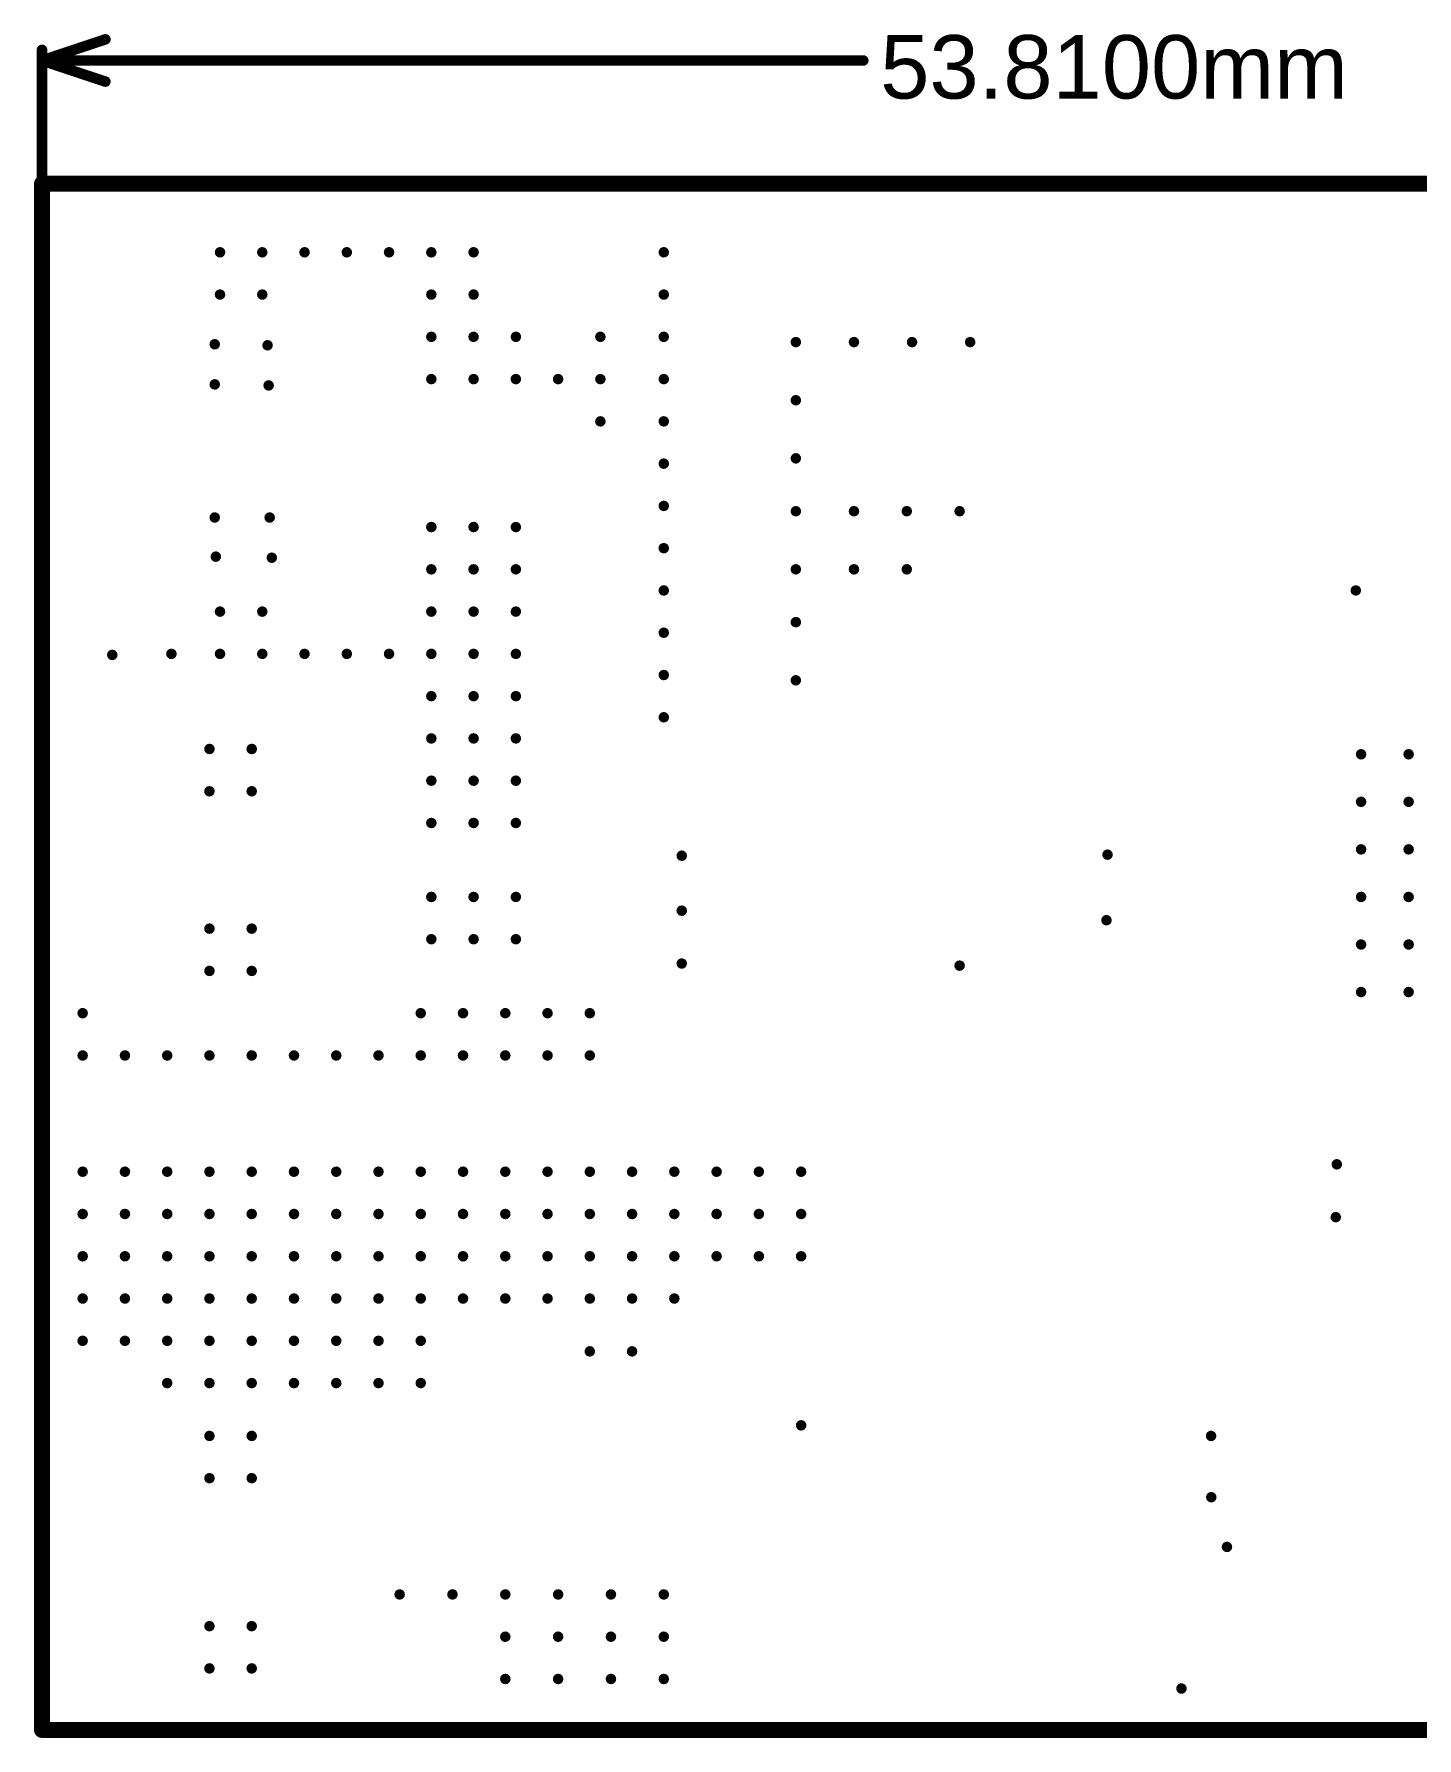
# Model space of a CAD drawing. Header units: inches. Extents: x -0.2 to 67.7, y -0.2 to 40.8.
# Drawn here: x -0.19 to 33.05, y -0.19 to 40.76 of the extents above; entities that cross this region are included whole.
import ezdxf

# ---------------------------------------------------------------- set-up
doc = ezdxf.new("R2010")
doc.units = ezdxf.units.IN
for name, color, linetype in [('Mechanical1', 6, 'Continuous'), ('Mechanical6', 56, 'Continuous'), ('ViaHoleLayer', 16, 'Continuous')]:
    doc.layers.add(name, color=color, linetype=linetype)
doc.styles.add('Arial', font='', dxfattribs={"height": 0.2})
doc.styles.get('Arial').set_extended_font_data('Arial')

msp = doc.modelspace()

# ---------------------------------------------------------------- hatches: boundary and pattern name
at = {"layer": 'ViaHoleLayer'}
h = msp.add_hatch(color=16, dxfattribs=at)
edge = h.paths.add_edge_path()
edge.add_arc((4.28, 35.516), 0.127, 0, 360)
h = msp.add_hatch(color=16, dxfattribs=at)
edge = h.paths.add_edge_path()
edge.add_arc((5.296, 35.516), 0.127, 0, 360)
h = msp.add_hatch(color=16, dxfattribs=at)
edge = h.paths.add_edge_path()
edge.add_arc((6.312, 35.516), 0.127, 0, 360)
h = msp.add_hatch(color=16, dxfattribs=at)
edge = h.paths.add_edge_path()
edge.add_arc((7.328, 35.516), 0.127, 0, 360)
h = msp.add_hatch(color=16, dxfattribs=at)
edge = h.paths.add_edge_path()
edge.add_arc((8.344, 35.516), 0.127, 0, 360)
h = msp.add_hatch(color=16, dxfattribs=at)
edge = h.paths.add_edge_path()
edge.add_arc((9.36, 35.516), 0.127, 0, 360)
h = msp.add_hatch(color=16, dxfattribs=at)
edge = h.paths.add_edge_path()
edge.add_arc((10.376, 35.516), 0.127, 0, 360)
h = msp.add_hatch(color=16, dxfattribs=at)
edge = h.paths.add_edge_path()
edge.add_arc((14.948, 35.516), 0.127, 0, 360)
h = msp.add_hatch(color=16, dxfattribs=at)
edge = h.paths.add_edge_path()
edge.add_arc((4.28, 34.5), 0.127, 0, 360)
h = msp.add_hatch(color=16, dxfattribs=at)
edge = h.paths.add_edge_path()
edge.add_arc((5.296, 34.5), 0.127, 0, 360)
h = msp.add_hatch(color=16, dxfattribs=at)
edge = h.paths.add_edge_path()
edge.add_arc((9.36, 34.5), 0.127, 0, 360)
h = msp.add_hatch(color=16, dxfattribs=at)
edge = h.paths.add_edge_path()
edge.add_arc((10.376, 34.5), 0.127, 0, 360)
h = msp.add_hatch(color=16, dxfattribs=at)
edge = h.paths.add_edge_path()
edge.add_arc((14.948, 34.5), 0.127, 0, 360)
h = msp.add_hatch(color=16, dxfattribs=at)
edge = h.paths.add_edge_path()
edge.add_arc((9.36, 33.484), 0.127, 0, 360)
h = msp.add_hatch(color=16, dxfattribs=at)
edge = h.paths.add_edge_path()
edge.add_arc((10.376, 33.484), 0.127, 0, 360)
h = msp.add_hatch(color=16, dxfattribs=at)
edge = h.paths.add_edge_path()
edge.add_arc((11.392, 33.484), 0.127, 0, 360)
h = msp.add_hatch(color=16, dxfattribs=at)
edge = h.paths.add_edge_path()
edge.add_arc((13.424, 33.484), 0.127, 0, 360)
h = msp.add_hatch(color=16, dxfattribs=at)
edge = h.paths.add_edge_path()
edge.add_arc((14.948, 33.484), 0.127, 0, 360)
h = msp.add_hatch(color=16, dxfattribs=at)
edge = h.paths.add_edge_path()
edge.add_arc((4.153, 33.306), 0.127, 0, 360)
h = msp.add_hatch(color=16, dxfattribs=at)
edge = h.paths.add_edge_path()
edge.add_arc((5.423, 33.281), 0.127, 0, 360)
h = msp.add_hatch(color=16, dxfattribs=at)
edge = h.paths.add_edge_path()
edge.add_arc((18.123, 33.357), 0.127, 0, 360)
h = msp.add_hatch(color=16, dxfattribs=at)
edge = h.paths.add_edge_path()
edge.add_arc((19.52, 33.357), 0.127, 0, 360)
h = msp.add_hatch(color=16, dxfattribs=at)
edge = h.paths.add_edge_path()
edge.add_arc((20.917, 33.357), 0.127, 0, 360)
h = msp.add_hatch(color=16, dxfattribs=at)
edge = h.paths.add_edge_path()
edge.add_arc((22.314, 33.357), 0.127, 0, 360)
h = msp.add_hatch(color=16, dxfattribs=at)
edge = h.paths.add_edge_path()
edge.add_arc((4.153, 32.341), 0.127, 0, 360)
h = msp.add_hatch(color=16, dxfattribs=at)
edge = h.paths.add_edge_path()
edge.add_arc((5.449, 32.316), 0.127, 0, 360)
h = msp.add_hatch(color=16, dxfattribs=at)
edge = h.paths.add_edge_path()
edge.add_arc((9.36, 32.468), 0.127, 0, 360)
h = msp.add_hatch(color=16, dxfattribs=at)
edge = h.paths.add_edge_path()
edge.add_arc((10.376, 32.468), 0.127, 0, 360)
h = msp.add_hatch(color=16, dxfattribs=at)
edge = h.paths.add_edge_path()
edge.add_arc((11.392, 32.468), 0.127, 0, 360)
h = msp.add_hatch(color=16, dxfattribs=at)
edge = h.paths.add_edge_path()
edge.add_arc((12.408, 32.468), 0.127, 0, 360)
h = msp.add_hatch(color=16, dxfattribs=at)
edge = h.paths.add_edge_path()
edge.add_arc((13.424, 32.468), 0.127, 0, 360)
h = msp.add_hatch(color=16, dxfattribs=at)
edge = h.paths.add_edge_path()
edge.add_arc((14.948, 32.468), 0.127, 0, 360)
h = msp.add_hatch(color=16, dxfattribs=at)
edge = h.paths.add_edge_path()
edge.add_arc((18.123, 31.96), 0.127, 0, 360)
h = msp.add_hatch(color=16, dxfattribs=at)
edge = h.paths.add_edge_path()
edge.add_arc((13.424, 31.452), 0.127, 0, 360)
h = msp.add_hatch(color=16, dxfattribs=at)
edge = h.paths.add_edge_path()
edge.add_arc((14.948, 31.452), 0.127, 0, 360)
h = msp.add_hatch(color=16, dxfattribs=at)
edge = h.paths.add_edge_path()
edge.add_arc((14.948, 30.436), 0.127, 0, 360)
h = msp.add_hatch(color=16, dxfattribs=at)
edge = h.paths.add_edge_path()
edge.add_arc((18.123, 30.563), 0.127, 0, 360)
h = msp.add_hatch(color=16, dxfattribs=at)
edge = h.paths.add_edge_path()
edge.add_arc((14.948, 29.42), 0.127, 0, 360)
h = msp.add_hatch(color=16, dxfattribs=at)
edge = h.paths.add_edge_path()
edge.add_arc((4.153, 29.141), 0.127, 0, 360)
h = msp.add_hatch(color=16, dxfattribs=at)
edge = h.paths.add_edge_path()
edge.add_arc((5.474, 29.141), 0.127, 0, 360)
h = msp.add_hatch(color=16, dxfattribs=at)
edge = h.paths.add_edge_path()
edge.add_arc((18.123, 29.293), 0.127, 0, 360)
h = msp.add_hatch(color=16, dxfattribs=at)
edge = h.paths.add_edge_path()
edge.add_arc((19.52, 29.293), 0.127, 0, 360)
h = msp.add_hatch(color=16, dxfattribs=at)
edge = h.paths.add_edge_path()
edge.add_arc((20.79, 29.293), 0.127, 0, 360)
h = msp.add_hatch(color=16, dxfattribs=at)
edge = h.paths.add_edge_path()
edge.add_arc((22.06, 29.293), 0.127, 0, 360)
h = msp.add_hatch(color=16, dxfattribs=at)
edge = h.paths.add_edge_path()
edge.add_arc((9.36, 28.912), 0.127, 0, 360)
h = msp.add_hatch(color=16, dxfattribs=at)
edge = h.paths.add_edge_path()
edge.add_arc((10.376, 28.912), 0.127, 0, 360)
h = msp.add_hatch(color=16, dxfattribs=at)
edge = h.paths.add_edge_path()
edge.add_arc((11.392, 28.912), 0.127, 0, 360)
h = msp.add_hatch(color=16, dxfattribs=at)
edge = h.paths.add_edge_path()
edge.add_arc((4.179, 28.201), 0.127, 0, 360)
h = msp.add_hatch(color=16, dxfattribs=at)
edge = h.paths.add_edge_path()
edge.add_arc((5.525, 28.175), 0.127, 0, 360)
h = msp.add_hatch(color=16, dxfattribs=at)
edge = h.paths.add_edge_path()
edge.add_arc((14.948, 28.404), 0.127, 0, 360)
h = msp.add_hatch(color=16, dxfattribs=at)
edge = h.paths.add_edge_path()
edge.add_arc((9.36, 27.896), 0.127, 0, 360)
h = msp.add_hatch(color=16, dxfattribs=at)
edge = h.paths.add_edge_path()
edge.add_arc((10.376, 27.896), 0.127, 0, 360)
h = msp.add_hatch(color=16, dxfattribs=at)
edge = h.paths.add_edge_path()
edge.add_arc((11.392, 27.896), 0.127, 0, 360)
h = msp.add_hatch(color=16, dxfattribs=at)
edge = h.paths.add_edge_path()
edge.add_arc((18.123, 27.896), 0.127, 0, 360)
h = msp.add_hatch(color=16, dxfattribs=at)
edge = h.paths.add_edge_path()
edge.add_arc((19.52, 27.896), 0.127, 0, 360)
h = msp.add_hatch(color=16, dxfattribs=at)
edge = h.paths.add_edge_path()
edge.add_arc((20.79, 27.896), 0.127, 0, 360)
h = msp.add_hatch(color=16, dxfattribs=at)
edge = h.paths.add_edge_path()
edge.add_arc((14.948, 27.388), 0.127, 0, 360)
h = msp.add_hatch(color=16, dxfattribs=at)
edge = h.paths.add_edge_path()
edge.add_arc((31.585, 27.388), 0.127, 0, 360)
h = msp.add_hatch(color=16, dxfattribs=at)
edge = h.paths.add_edge_path()
edge.add_arc((4.28, 26.88), 0.127, 0, 360)
h = msp.add_hatch(color=16, dxfattribs=at)
edge = h.paths.add_edge_path()
edge.add_arc((5.296, 26.88), 0.127, 0, 360)
h = msp.add_hatch(color=16, dxfattribs=at)
edge = h.paths.add_edge_path()
edge.add_arc((9.36, 26.88), 0.127, 0, 360)
h = msp.add_hatch(color=16, dxfattribs=at)
edge = h.paths.add_edge_path()
edge.add_arc((10.376, 26.88), 0.127, 0, 360)
h = msp.add_hatch(color=16, dxfattribs=at)
edge = h.paths.add_edge_path()
edge.add_arc((11.392, 26.88), 0.127, 0, 360)
h = msp.add_hatch(color=16, dxfattribs=at)
edge = h.paths.add_edge_path()
edge.add_arc((18.123, 26.626), 0.127, 0, 360)
h = msp.add_hatch(color=16, dxfattribs=at)
edge = h.paths.add_edge_path()
edge.add_arc((14.948, 26.372), 0.127, 0, 360)
h = msp.add_hatch(color=16, dxfattribs=at)
edge = h.paths.add_edge_path()
edge.add_arc((1.69, 25.839), 0.127, 0, 360)
h = msp.add_hatch(color=16, dxfattribs=at)
edge = h.paths.add_edge_path()
edge.add_arc((3.112, 25.864), 0.127, 0, 360)
h = msp.add_hatch(color=16, dxfattribs=at)
edge = h.paths.add_edge_path()
edge.add_arc((4.28, 25.864), 0.127, 0, 360)
h = msp.add_hatch(color=16, dxfattribs=at)
edge = h.paths.add_edge_path()
edge.add_arc((5.296, 25.864), 0.127, 0, 360)
h = msp.add_hatch(color=16, dxfattribs=at)
edge = h.paths.add_edge_path()
edge.add_arc((6.312, 25.864), 0.127, 0, 360)
h = msp.add_hatch(color=16, dxfattribs=at)
edge = h.paths.add_edge_path()
edge.add_arc((7.328, 25.864), 0.127, 0, 360)
h = msp.add_hatch(color=16, dxfattribs=at)
edge = h.paths.add_edge_path()
edge.add_arc((8.344, 25.864), 0.127, 0, 360)
h = msp.add_hatch(color=16, dxfattribs=at)
edge = h.paths.add_edge_path()
edge.add_arc((9.36, 25.864), 0.127, 0, 360)
h = msp.add_hatch(color=16, dxfattribs=at)
edge = h.paths.add_edge_path()
edge.add_arc((10.376, 25.864), 0.127, 0, 360)
h = msp.add_hatch(color=16, dxfattribs=at)
edge = h.paths.add_edge_path()
edge.add_arc((11.392, 25.864), 0.127, 0, 360)
h = msp.add_hatch(color=16, dxfattribs=at)
edge = h.paths.add_edge_path()
edge.add_arc((14.948, 25.356), 0.127, 0, 360)
h = msp.add_hatch(color=16, dxfattribs=at)
edge = h.paths.add_edge_path()
edge.add_arc((18.123, 25.229), 0.127, 0, 360)
h = msp.add_hatch(color=16, dxfattribs=at)
edge = h.paths.add_edge_path()
edge.add_arc((9.36, 24.848), 0.127, 0, 360)
h = msp.add_hatch(color=16, dxfattribs=at)
edge = h.paths.add_edge_path()
edge.add_arc((10.376, 24.848), 0.127, 0, 360)
h = msp.add_hatch(color=16, dxfattribs=at)
edge = h.paths.add_edge_path()
edge.add_arc((11.392, 24.848), 0.127, 0, 360)
h = msp.add_hatch(color=16, dxfattribs=at)
edge = h.paths.add_edge_path()
edge.add_arc((14.948, 24.34), 0.127, 0, 360)
h = msp.add_hatch(color=16, dxfattribs=at)
edge = h.paths.add_edge_path()
edge.add_arc((9.36, 23.832), 0.127, 0, 360)
h = msp.add_hatch(color=16, dxfattribs=at)
edge = h.paths.add_edge_path()
edge.add_arc((10.376, 23.832), 0.127, 0, 360)
h = msp.add_hatch(color=16, dxfattribs=at)
edge = h.paths.add_edge_path()
edge.add_arc((11.392, 23.832), 0.127, 0, 360)
h = msp.add_hatch(color=16, dxfattribs=at)
edge = h.paths.add_edge_path()
edge.add_arc((4.026, 23.578), 0.127, 0, 360)
h = msp.add_hatch(color=16, dxfattribs=at)
edge = h.paths.add_edge_path()
edge.add_arc((5.042, 23.578), 0.127, 0, 360)
h = msp.add_hatch(color=16, dxfattribs=at)
edge = h.paths.add_edge_path()
edge.add_arc((31.712, 23.451), 0.127, 0, 360)
h = msp.add_hatch(color=16, dxfattribs=at)
edge = h.paths.add_edge_path()
edge.add_arc((32.855, 23.451), 0.127, 0, 360)
h = msp.add_hatch(color=16, dxfattribs=at)
edge = h.paths.add_edge_path()
edge.add_arc((9.36, 22.816), 0.127, 0, 360)
h = msp.add_hatch(color=16, dxfattribs=at)
edge = h.paths.add_edge_path()
edge.add_arc((10.376, 22.816), 0.127, 0, 360)
h = msp.add_hatch(color=16, dxfattribs=at)
edge = h.paths.add_edge_path()
edge.add_arc((11.392, 22.816), 0.127, 0, 360)
h = msp.add_hatch(color=16, dxfattribs=at)
edge = h.paths.add_edge_path()
edge.add_arc((4.026, 22.562), 0.127, 0, 360)
h = msp.add_hatch(color=16, dxfattribs=at)
edge = h.paths.add_edge_path()
edge.add_arc((5.042, 22.562), 0.127, 0, 360)
h = msp.add_hatch(color=16, dxfattribs=at)
edge = h.paths.add_edge_path()
edge.add_arc((31.712, 22.308), 0.127, 0, 360)
h = msp.add_hatch(color=16, dxfattribs=at)
edge = h.paths.add_edge_path()
edge.add_arc((32.855, 22.308), 0.127, 0, 360)
h = msp.add_hatch(color=16, dxfattribs=at)
edge = h.paths.add_edge_path()
edge.add_arc((9.36, 21.8), 0.127, 0, 360)
h = msp.add_hatch(color=16, dxfattribs=at)
edge = h.paths.add_edge_path()
edge.add_arc((10.376, 21.8), 0.127, 0, 360)
h = msp.add_hatch(color=16, dxfattribs=at)
edge = h.paths.add_edge_path()
edge.add_arc((11.392, 21.8), 0.127, 0, 360)
h = msp.add_hatch(color=16, dxfattribs=at)
edge = h.paths.add_edge_path()
edge.add_arc((15.38, 21.013), 0.127, 0, 360)
h = msp.add_hatch(color=16, dxfattribs=at)
edge = h.paths.add_edge_path()
edge.add_arc((25.616, 21.038), 0.127, 0, 360)
h = msp.add_hatch(color=16, dxfattribs=at)
edge = h.paths.add_edge_path()
edge.add_arc((31.712, 21.165), 0.127, 0, 360)
h = msp.add_hatch(color=16, dxfattribs=at)
edge = h.paths.add_edge_path()
edge.add_arc((32.855, 21.165), 0.127, 0, 360)
h = msp.add_hatch(color=16, dxfattribs=at)
edge = h.paths.add_edge_path()
edge.add_arc((9.36, 20.022), 0.127, 0, 360)
h = msp.add_hatch(color=16, dxfattribs=at)
edge = h.paths.add_edge_path()
edge.add_arc((10.376, 20.022), 0.127, 0, 360)
h = msp.add_hatch(color=16, dxfattribs=at)
edge = h.paths.add_edge_path()
edge.add_arc((11.392, 20.022), 0.127, 0, 360)
h = msp.add_hatch(color=16, dxfattribs=at)
edge = h.paths.add_edge_path()
edge.add_arc((31.712, 20.022), 0.127, 0, 360)
h = msp.add_hatch(color=16, dxfattribs=at)
edge = h.paths.add_edge_path()
edge.add_arc((32.855, 20.022), 0.127, 0, 360)
h = msp.add_hatch(color=16, dxfattribs=at)
edge = h.paths.add_edge_path()
edge.add_arc((15.38, 19.692), 0.127, 0, 360)
h = msp.add_hatch(color=16, dxfattribs=at)
edge = h.paths.add_edge_path()
edge.add_arc((4.026, 19.26), 0.127, 0, 360)
h = msp.add_hatch(color=16, dxfattribs=at)
edge = h.paths.add_edge_path()
edge.add_arc((5.042, 19.26), 0.127, 0, 360)
h = msp.add_hatch(color=16, dxfattribs=at)
edge = h.paths.add_edge_path()
edge.add_arc((25.591, 19.463), 0.127, 0, 360)
h = msp.add_hatch(color=16, dxfattribs=at)
edge = h.paths.add_edge_path()
edge.add_arc((9.36, 19.006), 0.127, 0, 360)
h = msp.add_hatch(color=16, dxfattribs=at)
edge = h.paths.add_edge_path()
edge.add_arc((10.376, 19.006), 0.127, 0, 360)
h = msp.add_hatch(color=16, dxfattribs=at)
edge = h.paths.add_edge_path()
edge.add_arc((11.392, 19.006), 0.127, 0, 360)
h = msp.add_hatch(color=16, dxfattribs=at)
edge = h.paths.add_edge_path()
edge.add_arc((31.712, 18.879), 0.127, 0, 360)
h = msp.add_hatch(color=16, dxfattribs=at)
edge = h.paths.add_edge_path()
edge.add_arc((32.855, 18.879), 0.127, 0, 360)
h = msp.add_hatch(color=16, dxfattribs=at)
edge = h.paths.add_edge_path()
edge.add_arc((15.38, 18.422), 0.127, 0, 360)
h = msp.add_hatch(color=16, dxfattribs=at)
edge = h.paths.add_edge_path()
edge.add_arc((22.06, 18.371), 0.127, 0, 360)
h = msp.add_hatch(color=16, dxfattribs=at)
edge = h.paths.add_edge_path()
edge.add_arc((4.026, 18.244), 0.127, 0, 360)
h = msp.add_hatch(color=16, dxfattribs=at)
edge = h.paths.add_edge_path()
edge.add_arc((5.042, 18.244), 0.127, 0, 360)
h = msp.add_hatch(color=16, dxfattribs=at)
edge = h.paths.add_edge_path()
edge.add_arc((31.712, 17.736), 0.127, 0, 360)
h = msp.add_hatch(color=16, dxfattribs=at)
edge = h.paths.add_edge_path()
edge.add_arc((32.855, 17.736), 0.127, 0, 360)
h = msp.add_hatch(color=16, dxfattribs=at)
edge = h.paths.add_edge_path()
edge.add_arc((0.978, 17.228), 0.127, 0, 360)
h = msp.add_hatch(color=16, dxfattribs=at)
edge = h.paths.add_edge_path()
edge.add_arc((9.106, 17.228), 0.127, 0, 360)
h = msp.add_hatch(color=16, dxfattribs=at)
edge = h.paths.add_edge_path()
edge.add_arc((10.122, 17.228), 0.127, 0, 360)
h = msp.add_hatch(color=16, dxfattribs=at)
edge = h.paths.add_edge_path()
edge.add_arc((11.138, 17.228), 0.127, 0, 360)
h = msp.add_hatch(color=16, dxfattribs=at)
edge = h.paths.add_edge_path()
edge.add_arc((12.154, 17.228), 0.127, 0, 360)
h = msp.add_hatch(color=16, dxfattribs=at)
edge = h.paths.add_edge_path()
edge.add_arc((13.17, 17.228), 0.127, 0, 360)
h = msp.add_hatch(color=16, dxfattribs=at)
edge = h.paths.add_edge_path()
edge.add_arc((0.978, 16.212), 0.127, 0, 360)
h = msp.add_hatch(color=16, dxfattribs=at)
edge = h.paths.add_edge_path()
edge.add_arc((1.994, 16.212), 0.127, 0, 360)
h = msp.add_hatch(color=16, dxfattribs=at)
edge = h.paths.add_edge_path()
edge.add_arc((3.01, 16.212), 0.127, 0, 360)
h = msp.add_hatch(color=16, dxfattribs=at)
edge = h.paths.add_edge_path()
edge.add_arc((4.026, 16.212), 0.127, 0, 360)
h = msp.add_hatch(color=16, dxfattribs=at)
edge = h.paths.add_edge_path()
edge.add_arc((5.042, 16.212), 0.127, 0, 360)
h = msp.add_hatch(color=16, dxfattribs=at)
edge = h.paths.add_edge_path()
edge.add_arc((6.058, 16.212), 0.127, 0, 360)
h = msp.add_hatch(color=16, dxfattribs=at)
edge = h.paths.add_edge_path()
edge.add_arc((7.074, 16.212), 0.127, 0, 360)
h = msp.add_hatch(color=16, dxfattribs=at)
edge = h.paths.add_edge_path()
edge.add_arc((8.09, 16.212), 0.127, 0, 360)
h = msp.add_hatch(color=16, dxfattribs=at)
edge = h.paths.add_edge_path()
edge.add_arc((9.106, 16.212), 0.127, 0, 360)
h = msp.add_hatch(color=16, dxfattribs=at)
edge = h.paths.add_edge_path()
edge.add_arc((10.122, 16.212), 0.127, 0, 360)
h = msp.add_hatch(color=16, dxfattribs=at)
edge = h.paths.add_edge_path()
edge.add_arc((11.138, 16.212), 0.127, 0, 360)
h = msp.add_hatch(color=16, dxfattribs=at)
edge = h.paths.add_edge_path()
edge.add_arc((12.154, 16.212), 0.127, 0, 360)
h = msp.add_hatch(color=16, dxfattribs=at)
edge = h.paths.add_edge_path()
edge.add_arc((13.17, 16.212), 0.127, 0, 360)
h = msp.add_hatch(color=16, dxfattribs=at)
edge = h.paths.add_edge_path()
edge.add_arc((0.978, 13.418), 0.127, 0, 360)
h = msp.add_hatch(color=16, dxfattribs=at)
edge = h.paths.add_edge_path()
edge.add_arc((1.994, 13.418), 0.127, 0, 360)
h = msp.add_hatch(color=16, dxfattribs=at)
edge = h.paths.add_edge_path()
edge.add_arc((3.01, 13.418), 0.127, 0, 360)
h = msp.add_hatch(color=16, dxfattribs=at)
edge = h.paths.add_edge_path()
edge.add_arc((4.026, 13.418), 0.127, 0, 360)
h = msp.add_hatch(color=16, dxfattribs=at)
edge = h.paths.add_edge_path()
edge.add_arc((5.042, 13.418), 0.127, 0, 360)
h = msp.add_hatch(color=16, dxfattribs=at)
edge = h.paths.add_edge_path()
edge.add_arc((6.058, 13.418), 0.127, 0, 360)
h = msp.add_hatch(color=16, dxfattribs=at)
edge = h.paths.add_edge_path()
edge.add_arc((7.074, 13.418), 0.127, 0, 360)
h = msp.add_hatch(color=16, dxfattribs=at)
edge = h.paths.add_edge_path()
edge.add_arc((8.09, 13.418), 0.127, 0, 360)
h = msp.add_hatch(color=16, dxfattribs=at)
edge = h.paths.add_edge_path()
edge.add_arc((9.106, 13.418), 0.127, 0, 360)
h = msp.add_hatch(color=16, dxfattribs=at)
edge = h.paths.add_edge_path()
edge.add_arc((10.122, 13.418), 0.127, 0, 360)
h = msp.add_hatch(color=16, dxfattribs=at)
edge = h.paths.add_edge_path()
edge.add_arc((11.138, 13.418), 0.127, 0, 360)
h = msp.add_hatch(color=16, dxfattribs=at)
edge = h.paths.add_edge_path()
edge.add_arc((12.154, 13.418), 0.127, 0, 360)
h = msp.add_hatch(color=16, dxfattribs=at)
edge = h.paths.add_edge_path()
edge.add_arc((13.17, 13.418), 0.127, 0, 360)
h = msp.add_hatch(color=16, dxfattribs=at)
edge = h.paths.add_edge_path()
edge.add_arc((14.186, 13.418), 0.127, 0, 360)
h = msp.add_hatch(color=16, dxfattribs=at)
edge = h.paths.add_edge_path()
edge.add_arc((15.202, 13.418), 0.127, 0, 360)
h = msp.add_hatch(color=16, dxfattribs=at)
edge = h.paths.add_edge_path()
edge.add_arc((16.218, 13.418), 0.127, 0, 360)
h = msp.add_hatch(color=16, dxfattribs=at)
edge = h.paths.add_edge_path()
edge.add_arc((17.234, 13.418), 0.127, 0, 360)
h = msp.add_hatch(color=16, dxfattribs=at)
edge = h.paths.add_edge_path()
edge.add_arc((18.25, 13.418), 0.127, 0, 360)
h = msp.add_hatch(color=16, dxfattribs=at)
edge = h.paths.add_edge_path()
edge.add_arc((31.128, 13.596), 0.127, 0, 360)
h = msp.add_hatch(color=16, dxfattribs=at)
edge = h.paths.add_edge_path()
edge.add_arc((0.978, 12.402), 0.127, 0, 360)
h = msp.add_hatch(color=16, dxfattribs=at)
edge = h.paths.add_edge_path()
edge.add_arc((1.994, 12.402), 0.127, 0, 360)
h = msp.add_hatch(color=16, dxfattribs=at)
edge = h.paths.add_edge_path()
edge.add_arc((3.01, 12.402), 0.127, 0, 360)
h = msp.add_hatch(color=16, dxfattribs=at)
edge = h.paths.add_edge_path()
edge.add_arc((4.026, 12.402), 0.127, 0, 360)
h = msp.add_hatch(color=16, dxfattribs=at)
edge = h.paths.add_edge_path()
edge.add_arc((5.042, 12.402), 0.127, 0, 360)
h = msp.add_hatch(color=16, dxfattribs=at)
edge = h.paths.add_edge_path()
edge.add_arc((6.058, 12.402), 0.127, 0, 360)
h = msp.add_hatch(color=16, dxfattribs=at)
edge = h.paths.add_edge_path()
edge.add_arc((7.074, 12.402), 0.127, 0, 360)
h = msp.add_hatch(color=16, dxfattribs=at)
edge = h.paths.add_edge_path()
edge.add_arc((8.09, 12.402), 0.127, 0, 360)
h = msp.add_hatch(color=16, dxfattribs=at)
edge = h.paths.add_edge_path()
edge.add_arc((9.106, 12.402), 0.127, 0, 360)
h = msp.add_hatch(color=16, dxfattribs=at)
edge = h.paths.add_edge_path()
edge.add_arc((10.122, 12.402), 0.127, 0, 360)
h = msp.add_hatch(color=16, dxfattribs=at)
edge = h.paths.add_edge_path()
edge.add_arc((11.138, 12.402), 0.127, 0, 360)
h = msp.add_hatch(color=16, dxfattribs=at)
edge = h.paths.add_edge_path()
edge.add_arc((12.154, 12.402), 0.127, 0, 360)
h = msp.add_hatch(color=16, dxfattribs=at)
edge = h.paths.add_edge_path()
edge.add_arc((13.17, 12.402), 0.127, 0, 360)
h = msp.add_hatch(color=16, dxfattribs=at)
edge = h.paths.add_edge_path()
edge.add_arc((14.186, 12.402), 0.127, 0, 360)
h = msp.add_hatch(color=16, dxfattribs=at)
edge = h.paths.add_edge_path()
edge.add_arc((15.202, 12.402), 0.127, 0, 360)
h = msp.add_hatch(color=16, dxfattribs=at)
edge = h.paths.add_edge_path()
edge.add_arc((16.218, 12.402), 0.127, 0, 360)
h = msp.add_hatch(color=16, dxfattribs=at)
edge = h.paths.add_edge_path()
edge.add_arc((17.234, 12.402), 0.127, 0, 360)
h = msp.add_hatch(color=16, dxfattribs=at)
edge = h.paths.add_edge_path()
edge.add_arc((18.25, 12.402), 0.127, 0, 360)
h = msp.add_hatch(color=16, dxfattribs=at)
edge = h.paths.add_edge_path()
edge.add_arc((31.103, 12.326), 0.127, 0, 360)
h = msp.add_hatch(color=16, dxfattribs=at)
edge = h.paths.add_edge_path()
edge.add_arc((0.978, 11.386), 0.127, 0, 360)
h = msp.add_hatch(color=16, dxfattribs=at)
edge = h.paths.add_edge_path()
edge.add_arc((1.994, 11.386), 0.127, 0, 360)
h = msp.add_hatch(color=16, dxfattribs=at)
edge = h.paths.add_edge_path()
edge.add_arc((3.01, 11.386), 0.127, 0, 360)
h = msp.add_hatch(color=16, dxfattribs=at)
edge = h.paths.add_edge_path()
edge.add_arc((4.026, 11.386), 0.127, 0, 360)
h = msp.add_hatch(color=16, dxfattribs=at)
edge = h.paths.add_edge_path()
edge.add_arc((5.042, 11.386), 0.127, 0, 360)
h = msp.add_hatch(color=16, dxfattribs=at)
edge = h.paths.add_edge_path()
edge.add_arc((6.058, 11.386), 0.127, 0, 360)
h = msp.add_hatch(color=16, dxfattribs=at)
edge = h.paths.add_edge_path()
edge.add_arc((7.074, 11.386), 0.127, 0, 360)
h = msp.add_hatch(color=16, dxfattribs=at)
edge = h.paths.add_edge_path()
edge.add_arc((8.09, 11.386), 0.127, 0, 360)
h = msp.add_hatch(color=16, dxfattribs=at)
edge = h.paths.add_edge_path()
edge.add_arc((9.106, 11.386), 0.127, 0, 360)
h = msp.add_hatch(color=16, dxfattribs=at)
edge = h.paths.add_edge_path()
edge.add_arc((10.122, 11.386), 0.127, 0, 360)
h = msp.add_hatch(color=16, dxfattribs=at)
edge = h.paths.add_edge_path()
edge.add_arc((11.138, 11.386), 0.127, 0, 360)
h = msp.add_hatch(color=16, dxfattribs=at)
edge = h.paths.add_edge_path()
edge.add_arc((12.154, 11.386), 0.127, 0, 360)
h = msp.add_hatch(color=16, dxfattribs=at)
edge = h.paths.add_edge_path()
edge.add_arc((13.17, 11.386), 0.127, 0, 360)
h = msp.add_hatch(color=16, dxfattribs=at)
edge = h.paths.add_edge_path()
edge.add_arc((14.186, 11.386), 0.127, 0, 360)
h = msp.add_hatch(color=16, dxfattribs=at)
edge = h.paths.add_edge_path()
edge.add_arc((15.202, 11.386), 0.127, 0, 360)
h = msp.add_hatch(color=16, dxfattribs=at)
edge = h.paths.add_edge_path()
edge.add_arc((16.218, 11.386), 0.127, 0, 360)
h = msp.add_hatch(color=16, dxfattribs=at)
edge = h.paths.add_edge_path()
edge.add_arc((17.234, 11.386), 0.127, 0, 360)
h = msp.add_hatch(color=16, dxfattribs=at)
edge = h.paths.add_edge_path()
edge.add_arc((18.25, 11.386), 0.127, 0, 360)
h = msp.add_hatch(color=16, dxfattribs=at)
edge = h.paths.add_edge_path()
edge.add_arc((0.978, 10.37), 0.127, 0, 360)
h = msp.add_hatch(color=16, dxfattribs=at)
edge = h.paths.add_edge_path()
edge.add_arc((1.994, 10.37), 0.127, 0, 360)
h = msp.add_hatch(color=16, dxfattribs=at)
edge = h.paths.add_edge_path()
edge.add_arc((3.01, 10.37), 0.127, 0, 360)
h = msp.add_hatch(color=16, dxfattribs=at)
edge = h.paths.add_edge_path()
edge.add_arc((4.026, 10.37), 0.127, 0, 360)
h = msp.add_hatch(color=16, dxfattribs=at)
edge = h.paths.add_edge_path()
edge.add_arc((5.042, 10.37), 0.127, 0, 360)
h = msp.add_hatch(color=16, dxfattribs=at)
edge = h.paths.add_edge_path()
edge.add_arc((6.058, 10.37), 0.127, 0, 360)
h = msp.add_hatch(color=16, dxfattribs=at)
edge = h.paths.add_edge_path()
edge.add_arc((7.074, 10.37), 0.127, 0, 360)
h = msp.add_hatch(color=16, dxfattribs=at)
edge = h.paths.add_edge_path()
edge.add_arc((8.09, 10.37), 0.127, 0, 360)
h = msp.add_hatch(color=16, dxfattribs=at)
edge = h.paths.add_edge_path()
edge.add_arc((9.106, 10.37), 0.127, 0, 360)
h = msp.add_hatch(color=16, dxfattribs=at)
edge = h.paths.add_edge_path()
edge.add_arc((10.122, 10.37), 0.127, 0, 360)
h = msp.add_hatch(color=16, dxfattribs=at)
edge = h.paths.add_edge_path()
edge.add_arc((11.138, 10.37), 0.127, 0, 360)
h = msp.add_hatch(color=16, dxfattribs=at)
edge = h.paths.add_edge_path()
edge.add_arc((12.154, 10.37), 0.127, 0, 360)
h = msp.add_hatch(color=16, dxfattribs=at)
edge = h.paths.add_edge_path()
edge.add_arc((13.17, 10.37), 0.127, 0, 360)
h = msp.add_hatch(color=16, dxfattribs=at)
edge = h.paths.add_edge_path()
edge.add_arc((14.186, 10.37), 0.127, 0, 360)
h = msp.add_hatch(color=16, dxfattribs=at)
edge = h.paths.add_edge_path()
edge.add_arc((15.202, 10.37), 0.127, 0, 360)
h = msp.add_hatch(color=16, dxfattribs=at)
edge = h.paths.add_edge_path()
edge.add_arc((0.978, 9.354), 0.127, 0, 360)
h = msp.add_hatch(color=16, dxfattribs=at)
edge = h.paths.add_edge_path()
edge.add_arc((1.994, 9.354), 0.127, 0, 360)
h = msp.add_hatch(color=16, dxfattribs=at)
edge = h.paths.add_edge_path()
edge.add_arc((3.01, 9.354), 0.127, 0, 360)
h = msp.add_hatch(color=16, dxfattribs=at)
edge = h.paths.add_edge_path()
edge.add_arc((4.026, 9.354), 0.127, 0, 360)
h = msp.add_hatch(color=16, dxfattribs=at)
edge = h.paths.add_edge_path()
edge.add_arc((5.042, 9.354), 0.127, 0, 360)
h = msp.add_hatch(color=16, dxfattribs=at)
edge = h.paths.add_edge_path()
edge.add_arc((6.058, 9.354), 0.127, 0, 360)
h = msp.add_hatch(color=16, dxfattribs=at)
edge = h.paths.add_edge_path()
edge.add_arc((7.074, 9.354), 0.127, 0, 360)
h = msp.add_hatch(color=16, dxfattribs=at)
edge = h.paths.add_edge_path()
edge.add_arc((8.09, 9.354), 0.127, 0, 360)
h = msp.add_hatch(color=16, dxfattribs=at)
edge = h.paths.add_edge_path()
edge.add_arc((9.106, 9.354), 0.127, 0, 360)
h = msp.add_hatch(color=16, dxfattribs=at)
edge = h.paths.add_edge_path()
edge.add_arc((13.17, 9.1), 0.127, 0, 360)
h = msp.add_hatch(color=16, dxfattribs=at)
edge = h.paths.add_edge_path()
edge.add_arc((14.186, 9.1), 0.127, 0, 360)
h = msp.add_hatch(color=16, dxfattribs=at)
edge = h.paths.add_edge_path()
edge.add_arc((3.01, 8.338), 0.127, 0, 360)
h = msp.add_hatch(color=16, dxfattribs=at)
edge = h.paths.add_edge_path()
edge.add_arc((4.026, 8.338), 0.127, 0, 360)
h = msp.add_hatch(color=16, dxfattribs=at)
edge = h.paths.add_edge_path()
edge.add_arc((5.042, 8.338), 0.127, 0, 360)
h = msp.add_hatch(color=16, dxfattribs=at)
edge = h.paths.add_edge_path()
edge.add_arc((6.058, 8.338), 0.127, 0, 360)
h = msp.add_hatch(color=16, dxfattribs=at)
edge = h.paths.add_edge_path()
edge.add_arc((7.074, 8.338), 0.127, 0, 360)
h = msp.add_hatch(color=16, dxfattribs=at)
edge = h.paths.add_edge_path()
edge.add_arc((8.09, 8.338), 0.127, 0, 360)
h = msp.add_hatch(color=16, dxfattribs=at)
edge = h.paths.add_edge_path()
edge.add_arc((9.106, 8.338), 0.127, 0, 360)
h = msp.add_hatch(color=16, dxfattribs=at)
edge = h.paths.add_edge_path()
edge.add_arc((18.25, 7.322), 0.127, 0, 360)
h = msp.add_hatch(color=16, dxfattribs=at)
edge = h.paths.add_edge_path()
edge.add_arc((4.026, 7.068), 0.127, 0, 360)
h = msp.add_hatch(color=16, dxfattribs=at)
edge = h.paths.add_edge_path()
edge.add_arc((5.042, 7.068), 0.127, 0, 360)
h = msp.add_hatch(color=16, dxfattribs=at)
edge = h.paths.add_edge_path()
edge.add_arc((28.106, 7.068), 0.127, 0, 360)
h = msp.add_hatch(color=16, dxfattribs=at)
edge = h.paths.add_edge_path()
edge.add_arc((4.026, 6.052), 0.127, 0, 360)
h = msp.add_hatch(color=16, dxfattribs=at)
edge = h.paths.add_edge_path()
edge.add_arc((5.042, 6.052), 0.127, 0, 360)
h = msp.add_hatch(color=16, dxfattribs=at)
edge = h.paths.add_edge_path()
edge.add_arc((28.11, 5.595), 0.127, 0, 360)
h = msp.add_hatch(color=16, dxfattribs=at)
edge = h.paths.add_edge_path()
edge.add_arc((28.487, 4.401), 0.127, 0, 360)
h = msp.add_hatch(color=16, dxfattribs=at)
edge = h.paths.add_edge_path()
edge.add_arc((8.598, 3.258), 0.127, 0, 360)
h = msp.add_hatch(color=16, dxfattribs=at)
edge = h.paths.add_edge_path()
edge.add_arc((9.868, 3.258), 0.127, 0, 360)
h = msp.add_hatch(color=16, dxfattribs=at)
edge = h.paths.add_edge_path()
edge.add_arc((11.138, 3.258), 0.127, 0, 360)
h = msp.add_hatch(color=16, dxfattribs=at)
edge = h.paths.add_edge_path()
edge.add_arc((12.408, 3.258), 0.127, 0, 360)
h = msp.add_hatch(color=16, dxfattribs=at)
edge = h.paths.add_edge_path()
edge.add_arc((13.678, 3.258), 0.127, 0, 360)
h = msp.add_hatch(color=16, dxfattribs=at)
edge = h.paths.add_edge_path()
edge.add_arc((14.948, 3.258), 0.127, 0, 360)
h = msp.add_hatch(color=16, dxfattribs=at)
edge = h.paths.add_edge_path()
edge.add_arc((4.026, 2.496), 0.127, 0, 360)
h = msp.add_hatch(color=16, dxfattribs=at)
edge = h.paths.add_edge_path()
edge.add_arc((5.042, 2.496), 0.127, 0, 360)
h = msp.add_hatch(color=16, dxfattribs=at)
edge = h.paths.add_edge_path()
edge.add_arc((11.138, 2.242), 0.127, 0, 360)
h = msp.add_hatch(color=16, dxfattribs=at)
edge = h.paths.add_edge_path()
edge.add_arc((12.408, 2.242), 0.127, 0, 360)
h = msp.add_hatch(color=16, dxfattribs=at)
edge = h.paths.add_edge_path()
edge.add_arc((13.678, 2.242), 0.127, 0, 360)
h = msp.add_hatch(color=16, dxfattribs=at)
edge = h.paths.add_edge_path()
edge.add_arc((14.948, 2.242), 0.127, 0, 360)
h = msp.add_hatch(color=16, dxfattribs=at)
edge = h.paths.add_edge_path()
edge.add_arc((4.026, 1.48), 0.127, 0, 360)
h = msp.add_hatch(color=16, dxfattribs=at)
edge = h.paths.add_edge_path()
edge.add_arc((5.042, 1.48), 0.127, 0, 360)
h = msp.add_hatch(color=16, dxfattribs=at)
edge = h.paths.add_edge_path()
edge.add_arc((11.138, 1.226), 0.127, 0, 360)
h = msp.add_hatch(color=16, dxfattribs=at)
edge = h.paths.add_edge_path()
edge.add_arc((12.408, 1.226), 0.127, 0, 360)
h = msp.add_hatch(color=16, dxfattribs=at)
edge = h.paths.add_edge_path()
edge.add_arc((13.678, 1.226), 0.127, 0, 360)
h = msp.add_hatch(color=16, dxfattribs=at)
edge = h.paths.add_edge_path()
edge.add_arc((14.948, 1.226), 0.127, 0, 360)
h = msp.add_hatch(color=16, dxfattribs=at)
edge = h.paths.add_edge_path()
edge.add_arc((27.394, 0.997), 0.127, 0, 360)

# ---------------------------------------------------------------- linework, layer by layer
at = {"layer": 'Mechanical1'}
for points in [[(0, 0, 0.381, 0.381, 0), (0, 37.167, 0.381, 0.381, 0)], [(0, 37.167, 0.381, 0.381, 0), (53.81, 37.167, 0.381, 0.381, 0)], [(0, 0, 0.381, 0.381, 0), (53.81, 0, 0.381, 0.381, 0)]]:
    msp.add_lwpolyline(points, format="xyseb", dxfattribs=at)
for points in [[(-0.095, 37.167, 0.191, 0.191, 1), (0.095, 37.167, 0.191, 0.191, 1)], [(-0.095, 37.167, 0.191, 0.191, 1), (0.095, 37.167, 0.191, 0.191, 1)], [(-0.095, 0, 0.191, 0.191, 1), (0.095, 0, 0.191, 0.191, 1)], [(-0.095, 0, 0.191, 0.191, 1), (0.095, 0, 0.191, 0.191, 1)]]:
    msp.add_lwpolyline(points, format="xyseb", close=True, dxfattribs=at)
at = {"layer": 'Mechanical6'}
for points in [[(0, 40.126, 0.254, 0.254, 0), (1.524, 40.634, 0.254, 0.254, 0)], [(0, 0.445, 0.254, 0.254, 0), (0, 40.38, 0.254, 0.254, 0)], [(0, 40.126, 0.254, 0.254, 0), (1.524, 39.618, 0.254, 0.254, 0)], [(0, 40.126, 0.254, 0.254, 0), (19.745, 40.126, 0.254, 0.254, 0)], [(0.445, 37.167, 0.254, 0.254, 0), (60.833, 37.167, 0.254, 0.254, 0)], [(0.445, 0, 0.254, 0.254, 0), (60.833, 0, 0.254, 0.254, 0)]]:
    msp.add_lwpolyline(points, format="xyseb", dxfattribs=at)
for points in [[(1.46, 40.634, 0.127, 0.127, 1), (1.587, 40.634, 0.127, 0.127, 1)], [(-0.064, 40.38, 0.127, 0.127, 1), (0.064, 40.38, 0.127, 0.127, 1)], [(-0.064, 40.126, 0.127, 0.127, 1), (0.064, 40.126, 0.127, 0.127, 1)], [(-0.064, 40.126, 0.127, 0.127, 1), (0.064, 40.126, 0.127, 0.127, 1)], [(-0.064, 40.126, 0.127, 0.127, 1), (0.064, 40.126, 0.127, 0.127, 1)], [(19.681, 40.126, 0.127, 0.127, 1), (19.808, 40.126, 0.127, 0.127, 1)], [(1.46, 39.618, 0.127, 0.127, 1), (1.587, 39.618, 0.127, 0.127, 1)], [(0.381, 37.167, 0.127, 0.127, 1), (0.508, 37.167, 0.127, 0.127, 1)], [(-0.064, 0.445, 0.127, 0.127, 1), (0.064, 0.445, 0.127, 0.127, 1)], [(0.381, 0, 0.127, 0.127, 1), (0.508, 0, 0.127, 0.127, 1)]]:
    msp.add_lwpolyline(points, format="xyseb", close=True, dxfattribs=at)

# ---------------------------------------------------------------- texts
at = {"layer": 'Mechanical6', "style": 'Arial'}
msp.add_text('53.8100mm', height=1.524, dxfattribs=at).set_placement((20.151, 39.211))

doc.saveas('drawing.dxf')
